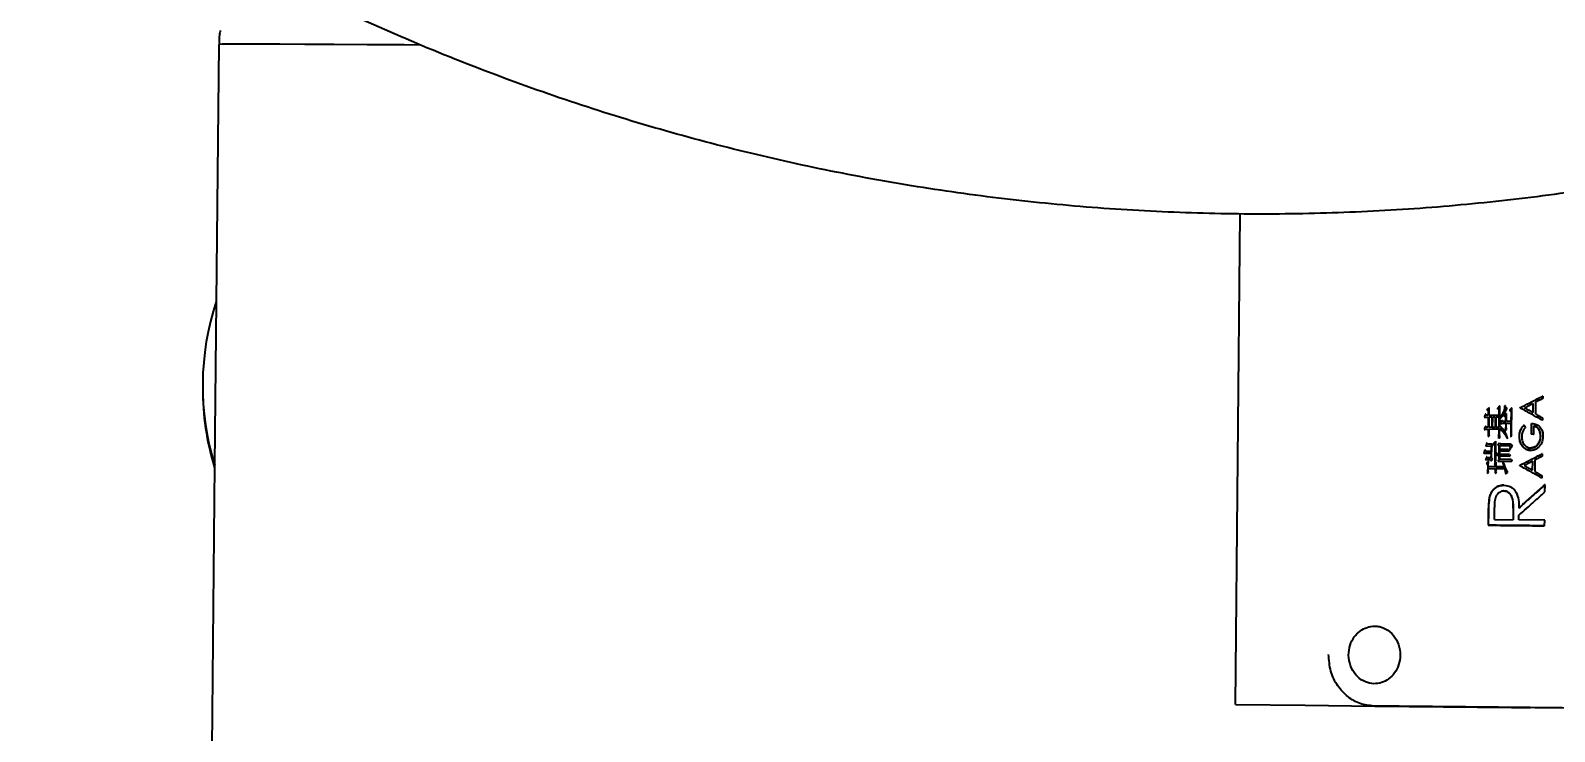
# Model space of a CAD drawing. Header units: millimetres. Extents: x 2448 to 4397, y 790 to 2168.
# Drawn here: x 3069.7 to 3177, y 980.9 to 1030.3 of the extents above; entities that cross this region are included whole.
import ezdxf

# ---------------------------------------------------------------- set-up
doc = ezdxf.new("R2010")
doc.units = ezdxf.units.MM
doc.layers.add('标注', color=3, linetype='Continuous', lineweight=13)
doc.styles.add('SLDTEXTSTYLE1', font='txt.shx', dxfattribs={"width": 0.7, "bigfont": 'gbcbig.shx'})
doc.dimstyles.new('SLDDIMSTYLE12$0', dxfattribs={"dimtxt": 12, "dimasz": 10, "dimexe": 0, "dimexo": 0.0625, "dimgap": 0.875, "dimtad": 1, "dimdec": 1, "dimlfac": 1.8, "dimrnd": 1e-09, "dimzin": 12, "dimdsep": 46, "dimtxsty": 'SLDTEXTSTYLE1', "dimcen": 0.09, "dimdle": 8.16, "dimclrd": 3, "dimclre": 3, "dimadec": 0, "dimazin": 3, "dimtfac": 1, "dimtdec": 1, "dimtofl": 0, "dimtmove": 0, "dimatfit": 3, "dimfxl": 0, "dimfrac": 2, "dimtolj": 1, "dimlwd": 5, "dimlwe": 5, "dimarcsym": 0})

# ---------------------------------------------------------------- blocks, each defined once
blk = doc.blocks.new('*D48')
at = {"layer": 'Defpoints', "color": 0, "transparency": 16777216}
for p in [(3156.38, 1170.64), (2951.69, 931.13), (3154.4, 931.13)]:
    blk.add_point(p, dxfattribs=at)
at = {"layer": '标注', "color": 3, "lineweight": 5, "transparency": 16777216}
blk.add_line((3156.31, 1170.64), (2951.69, 1170.64), dxfattribs=at)
at = {"layer": '标注', "color": 3, "linetype": 'Continuous', "lineweight": 5, "transparency": 16777216}
for p, q in [((2951.69, 1160.64), (2951.69, 941.13)), ((3154.34, 931.13), (2951.69, 931.13))]:
    blk.add_line(p, q, dxfattribs=at)
at = {"layer": '标注', "color": 3, "transparency": 16777216}
for points in [[(2950.03, 1160.64), (2953.36, 1160.64), (2951.69, 1170.64)], [(2950.03, 941.13), (2953.36, 941.13), (2951.69, 931.13)]]:
    blk.add_solid(points, dxfattribs=at)
at = {"layer": '标注', "color": 0, "transparency": 16777216, "insert": (2937.1, 1023.23), "char_height": 12, "attachment_point": 5, "rotation": 90, "style": 'SLDTEXTSTYLE1'}
blk.add_mtext('\\A1;{\\fSimSun|b0|i0|c134|p2;\\H2.28571x;245}', dxfattribs=at)

msp = doc.modelspace()

# ---------------------------------------------------------------- linework, layer by layer
at = {"color": 7, "linetype": 'Continuous', "lineweight": 25}
for p, q in [((3082.972, 1029.288), (3082.792, 1011.202)), ((3154.512, 982.829), (3154.856, 1017.372)), ((3154.512, 982.829), (3154.856, 1017.372)), ((3082.792, 1011.202), (3082.677, 999.677)), ((3081.834, 1005.309), (3081.833, 1005.119)), ((3175.467, 1003.38), (3175.473, 1004.023)), ((3175.635, 1004.106), (3175.627, 1003.29)), ((3176.144, 1004.543), (3176.142, 1004.367)), ((3172.028, 1003.048), (3172.044, 1003.049)), ((3172.329, 1003.192), (3172.191, 1003.193)), ((3172.197, 1003.592), (3172.213, 1003.592)), ((3172.332, 1003.464), (3172.316, 1003.464)), ((3172.321, 1002.345), (3172.328, 1003.055)), ((3172.329, 1003.192), (3172.332, 1003.464)), ((3172.364, 1002.344), (3172.371, 1003.055)), ((3172.577, 1003.053), (3172.371, 1003.055)), ((3172.372, 1003.191), (3172.378, 1003.746)), ((3173.077, 1003.184), (3172.372, 1003.191)), ((3172.561, 1003.053), (3172.577, 1003.053)), ((3172.57, 1002.342), (3172.577, 1003.053)), ((3172.613, 1002.342), (3172.62, 1003.052)), ((3172.826, 1003.05), (3172.62, 1003.052)), ((3172.81, 1003.05), (3172.826, 1003.05)), ((3172.819, 1002.34), (3172.826, 1003.05)), ((3172.862, 1002.339), (3172.869, 1003.05)), ((3173.076, 1003.048), (3172.869, 1003.05)), ((3172.945, 1003.682), (3172.962, 1003.682)), ((3173.059, 1003.048), (3173.076, 1003.048)), ((3173.069, 1002.337), (3173.076, 1003.048)), ((3173.077, 1003.184), (3173.081, 1003.564)), ((3173.113, 1002.444), (3173.118, 1002.969)), ((3173.118, 1003.028), (3173.126, 1003.845)), ((3173.245, 1002.841), (3173.157, 1002.618)), ((3173.313, 1002.753), (3173.245, 1002.841)), ((3173.584, 1003.305), (3173.429, 1003.151)), ((3173.429, 1003.151), (3173.539, 1003.033)), ((3173.461, 1003.852), (3173.478, 1003.852)), ((3173.513, 1003.851), (3173.478, 1003.852)), ((3173.539, 1003.033), (3173.521, 1003.033)), ((3173.536, 1002.751), (3173.539, 1003.033)), ((3173.579, 1002.75), (3173.584, 1003.305)), ((3173.957, 1003.71), (3173.792, 1003.546)), ((3173.792, 1003.546), (3173.911, 1003.428)), ((3173.911, 1003.428), (3173.904, 1002.747)), ((3173.94, 1001.977), (3173.957, 1003.71)), ((3174.541, 1003.728), (3174.56, 1003.728)), ((3174.56, 1003.705), (3174.541, 1003.705)), ((3174.56, 1003.705), (3174.56, 1003.728)), ((3176.128, 1003.011), (3176.127, 1002.835)), ((3172.321, 1002.345), (3172.2, 1002.346)), ((3172.314, 1001.692), (3172.319, 1002.208)), ((3172.36, 1001.965), (3172.362, 1002.208)), ((3173.067, 1002.201), (3172.362, 1002.208)), ((3172.57, 1002.342), (3172.364, 1002.344)), ((3172.819, 1002.34), (3172.613, 1002.342)), ((3173.069, 1002.337), (3172.862, 1002.339)), ((3173.05, 1002.201), (3173.067, 1002.201)), ((3173.061, 1001.558), (3173.067, 1002.201)), ((3173.106, 1001.83), (3173.111, 1002.268)), ((3173.536, 1002.751), (3173.313, 1002.753)), ((3173.512, 1002.108), (3173.53, 1002.108)), ((3173.535, 1002.624), (3173.53, 1002.108)), ((3173.53, 1002.108), (3173.599, 1002.185)), ((3173.575, 1002.38), (3173.578, 1002.624)), ((3173.578, 1002.624), (3173.903, 1002.62)), ((3173.904, 1002.747), (3173.579, 1002.75)), ((3173.885, 1002.62), (3173.903, 1002.62)), ((3173.903, 1002.62), (3173.894, 1001.705)), ((3173.894, 1001.705), (3173.963, 1001.782)), ((3174.798, 1002.502), (3174.818, 1002.502)), ((3174.931, 1002.363), (3174.818, 1002.502)), ((3175.351, 1001.851), (3175.33, 1001.851)), ((3175.358, 1002.612), (3175.338, 1002.612)), ((3175.351, 1001.851), (3175.358, 1002.612)), ((3175.512, 1001.849), (3175.351, 1001.851)), ((3175.512, 1001.849), (3175.491, 1001.849)), ((3175.512, 1001.849), (3175.518, 1002.449)), ((3172.072, 1000.75), (3171.984, 1000.527)), ((3172.132, 1000.653), (3172.072, 1000.75)), ((3172.127, 1001.032), (3172.111, 1001.032)), ((3172.206, 1001.236), (3172.127, 1001.032)), ((3172.127, 1001.032), (3172.506, 1001.028)), ((3172.274, 1001.148), (3172.206, 1001.236)), ((3172.298, 1001.692), (3172.314, 1001.692)), ((3172.506, 1001.028), (3172.49, 1001.028)), ((3172.506, 1001.028), (3172.502, 1000.649)), ((3172.54, 1000.2), (3172.549, 1001.028)), ((3172.549, 1001.028), (3172.635, 1001.027)), ((3172.584, 1001.154), (3172.568, 1001.154)), ((3172.635, 1001.027), (3172.584, 1001.154)), ((3172.663, 1001.212), (3172.679, 1001.212)), ((3172.798, 1001.064), (3172.782, 1001.064)), ((3172.786, 999.877), (3172.798, 1001.064)), ((3172.837, 1000.597), (3172.844, 1001.375)), ((3172.98, 1001.121), (3172.996, 1001.121)), ((3173.044, 1001.558), (3173.061, 1001.558)), ((3173.075, 1000.409), (3173.081, 1001.022)), ((3173.122, 1000.788), (3173.125, 1001.051)), ((3173.739, 1000.782), (3173.122, 1000.788)), ((3173.802, 1001.044), (3173.125, 1001.051)), ((3173.829, 1001.161), (3173.151, 1001.168)), ((3173.816, 1000.781), (3173.798, 1000.781)), ((3173.816, 1000.781), (3173.851, 1000.781)), ((3173.833, 1000.781), (3173.851, 1000.781)), ((3173.876, 1001.705), (3173.894, 1001.705)), ((3174.499, 1001.697), (3174.48, 1001.697)), ((3175.314, 1000.882), (3175.293, 1000.882)), ((3175.319, 1000.72), (3175.298, 1000.72)), ((3175.995, 1001.728), (3175.973, 1001.728)), ((3082.677, 999.677), (3082.48, 979.791)), ((3171.984, 1000.527), (3171.969, 1000.527)), ((3172.109, 1000.069), (3172.093, 1000.069)), ((3172.197, 1000.272), (3172.109, 1000.069)), ((3172.502, 1000.649), (3172.132, 1000.653)), ((3172.314, 999.969), (3172.175, 999.815)), ((3172.175, 999.815), (3172.269, 999.707)), ((3172.231, 1000.194), (3172.197, 1000.272)), ((3172.497, 1000.191), (3172.231, 1000.194)), ((3172.269, 999.707), (3172.263, 999.084)), ((3172.311, 999.58), (3172.314, 999.969)), ((3172.454, 1000.075), (3172.47, 1000.075)), ((3172.47, 1000.075), (3172.504, 999.987)), ((3172.501, 1000.532), (3172.485, 1000.532)), ((3172.501, 1000.532), (3172.497, 1000.191)), ((3172.504, 999.987), (3172.617, 1000.112)), ((3172.617, 1000.112), (3172.54, 1000.2)), ((3172.864, 999.886), (3172.742, 999.751)), ((3172.742, 999.751), (3172.819, 999.662)), ((3172.77, 999.877), (3172.786, 999.877)), ((3172.819, 999.662), (3172.818, 999.574)), ((3172.831, 1000.042), (3172.835, 1000.421)), ((3172.847, 999.886), (3172.864, 999.886)), ((3172.861, 999.574), (3172.864, 999.886)), ((3172.977, 999.972), (3172.994, 999.972)), ((3173.056, 1000.127), (3173.072, 1000.127)), ((3173.072, 1000.127), (3173.075, 1000.36)), ((3173.115, 1000.097), (3173.117, 1000.321)), ((3173.921, 1000.089), (3173.115, 1000.097)), ((3173.846, 1000.314), (3173.117, 1000.321)), ((3173.118, 1000.438), (3173.121, 1000.672)), ((3173.796, 1000.431), (3173.118, 1000.438)), ((3173.119, 999.972), (3173.812, 999.965)), ((3173.781, 1000.665), (3173.121, 1000.672)), ((3173.354, 999.929), (3173.319, 999.92)), ((3173.319, 999.92), (3173.419, 999.568)), ((3173.336, 999.929), (3173.354, 999.929)), ((3173.763, 1000.665), (3173.781, 1000.665)), ((3173.828, 1000.314), (3173.846, 1000.314)), ((3173.953, 999.962), (3173.971, 999.962)), ((3174.52, 999.644), (3174.5, 999.644)), ((3174.501, 999.667), (3174.52, 999.667)), ((3174.52, 999.644), (3174.52, 999.667)), ((3175.426, 999.318), (3175.433, 999.961)), ((3175.595, 1000.045), (3175.587, 999.229)), ((3176.103, 1000.481), (3176.102, 1000.306)), ((3172.247, 999.084), (3172.263, 999.084)), ((3172.263, 999.084), (3172.332, 999.161)), ((3172.307, 999.249), (3172.309, 999.453)), ((3172.309, 999.453), (3172.817, 999.448)), ((3172.818, 999.574), (3172.311, 999.58)), ((3172.797, 999.127), (3172.813, 999.127)), ((3172.817, 999.448), (3172.8, 999.448)), ((3172.813, 999.127), (3172.817, 999.448)), ((3172.813, 999.127), (3172.883, 999.204)), ((3172.858, 999.292), (3172.86, 999.447)), ((3172.86, 999.447), (3173.452, 999.441)), ((3173.419, 999.568), (3172.861, 999.574)), ((3173.434, 999.441), (3173.452, 999.441)), ((3173.542, 999.061), (3173.689, 999.166)), ((3176.088, 998.95), (3176.086, 998.774)), ((3173.412, 998.27), (3173.394, 998.27)), ((3176.297, 997.799), (3176.302, 998.298)), ((3172.395, 997.374), (3172.379, 997.374)), ((3172.734, 995.854), (3172.742, 996.698)), ((3174.069, 996.664), (3174.05, 996.664)), ((3174.069, 996.664), (3174.055, 995.84)), ((3172.315, 996.355), (3172.306, 995.454)), ((3172.331, 996.355), (3172.315, 996.355)), ((3172.322, 995.455), (3172.331, 996.355)), ((3172.734, 995.854), (3174.055, 995.84)), ((3174.461, 995.836), (3174.464, 996.164)), ((3176.277, 995.817), (3174.461, 995.836)), ((3176.273, 995.414), (3176.251, 995.414)), ((3176.273, 995.414), (3176.277, 995.817))]:
    msp.add_line(p, q, dxfattribs=at)
at = {"color": 7, "linetype": 'Continuous', "lineweight": 25, "flags": 128}
for points in [[(3097.149, 1029.239), (3096.02, 1029.247), (3093.416, 1029.265), (3091.082, 1029.279), (3089.027, 1029.29), (3087.261, 1029.298), (3085.791, 1029.303), (3084.623, 1029.305), (3083.763, 1029.303), (3083.215, 1029.299), (3082.981, 1029.291), (3082.972, 1029.288)], [(3176.144, 1004.543), (3176.131, 1004.543), (3176.122, 1004.543)], [(3172.132, 1003.272), (3172.123, 1003.272), (3172.116, 1003.271)], [(3172.362, 1003.746), (3172.37, 1003.746), (3172.378, 1003.746)], [(3173.064, 1003.564), (3173.073, 1003.564), (3173.081, 1003.564)], [(3173.109, 1003.845), (3173.119, 1003.845), (3173.126, 1003.845)], [(3173.245, 1002.841), (3173.235, 1002.841), (3173.228, 1002.841)], [(3173.411, 1003.151), (3173.421, 1003.151), (3173.429, 1003.151)], [(3173.567, 1003.305), (3173.576, 1003.305), (3173.584, 1003.305)], [(3173.774, 1003.546), (3173.784, 1003.546), (3173.792, 1003.546)], [(3173.893, 1003.428), (3173.903, 1003.428), (3173.911, 1003.428)], [(3173.939, 1003.71), (3173.949, 1003.71), (3173.957, 1003.71)], [(3176.127, 1002.835), (3176.114, 1002.835), (3176.105, 1002.835)], [(3172.028, 1002.201), (3172.037, 1002.201), (3172.044, 1002.201)], [(3172.117, 1002.434), (3172.125, 1002.434), (3172.132, 1002.434)], [(3173.14, 1002.618), (3173.149, 1002.618), (3173.157, 1002.618)], [(3173.517, 1002.624), (3173.527, 1002.624), (3173.535, 1002.624)], [(3172.072, 1000.75), (3172.063, 1000.75), (3172.057, 1000.75)], [(3172.206, 1001.236), (3172.197, 1001.236), (3172.191, 1001.236)], [(3172.635, 1001.027), (3172.625, 1001.027), (3172.618, 1001.027)], [(3172.828, 1001.375), (3172.837, 1001.375), (3172.844, 1001.375)], [(3173.064, 1001.022), (3173.074, 1001.022), (3173.081, 1001.022)], [(3173.092, 1001.246), (3173.102, 1001.246), (3173.109, 1001.246)], [(3173.626, 1001.562), (3173.633, 1001.562), (3173.638, 1001.562), (3173.644, 1001.562)], [(3173.644, 1001.562), (3173.657, 1001.571), (3173.67, 1001.581)], [(3173.739, 1000.782), (3173.754, 1000.74), (3173.768, 1000.702), (3173.781, 1000.665)], [(3173.784, 1001.044), (3173.793, 1001.044), (3173.802, 1001.044)], [(3172.16, 999.815), (3172.168, 999.815), (3172.175, 999.815)], [(3172.197, 1000.272), (3172.188, 1000.272), (3172.181, 1000.272)], [(3172.253, 999.707), (3172.262, 999.707), (3172.269, 999.707)], [(3172.299, 999.969), (3172.307, 999.969), (3172.314, 999.969)], [(3172.504, 999.987), (3172.494, 999.987), (3172.488, 999.987)], [(3172.726, 999.75), (3172.735, 999.751), (3172.742, 999.751)], [(3172.802, 999.662), (3172.811, 999.662), (3172.819, 999.662)], [(3172.856, 999.954), (3172.844, 999.998), (3172.831, 1000.042)], [(3173.058, 1000.36), (3173.067, 1000.36), (3173.075, 1000.36)], [(3173.302, 999.92), (3173.311, 999.92), (3173.319, 999.92)], [(3173.796, 1000.431), (3173.814, 1000.39), (3173.83, 1000.352), (3173.846, 1000.314)], [(3173.921, 1000.089), (3173.937, 1000.047), (3173.954, 1000.004), (3173.971, 999.962)], [(3176.103, 1000.481), (3176.091, 1000.481), (3176.082, 1000.481)], [(3172.332, 999.161), (3172.32, 999.205), (3172.307, 999.249)], [(3172.883, 999.204), (3172.87, 999.248), (3172.858, 999.292)], [(3173.542, 999.061), (3173.532, 999.061), (3173.525, 999.061)], [(3176.086, 998.774), (3176.074, 998.774), (3176.065, 998.774)], [(3176.302, 998.298), (3176.29, 998.298), (3176.28, 998.298)], [(3172.306, 995.454), (3172.315, 995.454), (3172.322, 995.455)], [(3154.512, 982.829), (3159.426, 982.78), (3164.316, 982.731), (3169.161, 982.681), (3173.937, 982.631), (3175.285, 982.616)]]:
    msp.add_lwpolyline(points, dxfattribs=at)
at = {"color": 7, "linetype": 'Continuous', "lineweight": 25}
for centre, start, end in [((3100.734, 1005.261), 161.67787, 197.18353), ((3100.733, 1005.071), 179.85415, 197.16958)]:
    msp.add_arc(centre, 18.9, start, end, dxfattribs=at)
for points, knots in [([(3004.749, 1193.304), (3004.581, 1192.123), (3004.103, 1188.762), (3003.535, 1183.195), (3003.134, 1176.603), (3003.021, 1170), (3003.191, 1163.399), (3003.646, 1156.81), (3004.383, 1150.248), (3005.403, 1143.723), (3006.702, 1137.248), (3008.28, 1130.836), (3010.131, 1124.497), (3012.254, 1118.243), (3014.644, 1112.087), (3017.297, 1106.04), (3020.208, 1100.112), (3023.371, 1094.315), (3026.781, 1088.66), (3030.432, 1083.156), (3034.316, 1077.815), (3038.426, 1072.646), (3042.755, 1067.659), (3047.294, 1062.863), (3052.036, 1058.267), (3056.972, 1053.879), (3062.091, 1049.708), (3067.386, 1045.761), (3072.845, 1042.045), (3078.46, 1038.568), (3084.219, 1035.336), (3090.112, 1032.355), (3096.127, 1029.63), (3102.254, 1027.167), (3108.482, 1024.97), (3114.799, 1023.043), (3121.192, 1021.39), (3127.651, 1020.014), (3134.163, 1018.917), (3140.717, 1018.101), (3147.299, 1017.568), (3153.898, 1017.319), (3160.502, 1017.355), (3167.098, 1017.674), (3173.674, 1018.278), (3180.219, 1019.164), (3186.719, 1020.331), (3193.162, 1021.776), (3199.538, 1023.498), (3205.833, 1025.492), (3212.037, 1027.756), (3218.138, 1030.285), (3224.124, 1033.074), (3229.984, 1036.118), (3235.708, 1039.412), (3241.285, 1042.949), (3246.704, 1046.723), (3251.956, 1050.726), (3257.031, 1054.952), (3261.919, 1059.393), (3266.611, 1064.04), (3271.099, 1068.884), (3275.374, 1073.918), (3279.428, 1079.13), (3283.255, 1084.513), (3286.846, 1090.055), (3290.195, 1095.747), (3293.296, 1101.577), (3296.143, 1107.536), (3298.731, 1113.611), (3301.055, 1119.793), (3303.111, 1126.069), (3304.894, 1132.427), (3306.402, 1138.856), (3307.632, 1145.345), (3308.582, 1151.88), (3309.249, 1158.45), (3309.633, 1165.043), (3309.733, 1171.646), (3309.548, 1178.247), (3309.079, 1184.834), (3308.327, 1191.395), (3307.293, 1197.918), (3305.98, 1204.39), (3304.389, 1210.799), (3302.523, 1217.134), (3300.387, 1223.383), (3297.984, 1229.534), (3295.318, 1235.576), (3292.394, 1241.497), (3289.218, 1247.287), (3285.796, 1252.935), (3282.133, 1258.43), (3278.238, 1263.763), (3274.117, 1268.923), (3269.777, 1273.901), (3265.227, 1278.687), (3260.475, 1283.273), (3255.53, 1287.65), (3250.402, 1291.811), (3245.099, 1295.746), (3239.631, 1299.45), (3234.009, 1302.915), (3228.243, 1306.134), (3222.344, 1309.102), (3216.322, 1311.814), (3210.19, 1314.264), (3203.957, 1316.447), (3197.637, 1318.361), (3191.24, 1320), (3184.778, 1321.362), (3178.263, 1322.445), (3171.708, 1323.247), (3165.125, 1323.765), (3158.525, 1324), (3151.921, 1323.95), (3145.326, 1323.616), (3138.751, 1322.999), (3132.209, 1322.099), (3125.711, 1320.918), (3119.271, 1319.458), (3112.899, 1317.723), (3106.608, 1315.715), (3100.409, 1313.437), (3094.314, 1310.895), (3088.334, 1308.093), (3082.48, 1305.037), (3076.763, 1301.731), (3071.194, 1298.182), (3065.783, 1294.396), (3060.54, 1290.381), (3055.474, 1286.144), (3050.596, 1281.693), (3045.914, 1277.036), (3041.436, 1272.182), (3037.172, 1267.139), (3033.129, 1261.918), (3029.314, 1256.527), (3025.735, 1250.977), (3022.398, 1245.278), (3019.31, 1239.441), (3016.476, 1233.476), (3013.901, 1227.395), (3011.59, 1221.208), (3009.548, 1214.928), (3007.778, 1208.566), (3006.286, 1202.133), (3005.324, 1197.034), (3004.868, 1194.081), (3004.749, 1193.304)], [0, 0, 0, 0, 0.00371707, 0.01057073, 0.01742476, 0.02427878, 0.03113281, 0.03798684, 0.04484087, 0.0516949, 0.05854893, 0.06540296, 0.07225699, 0.07911102, 0.08596505, 0.09281907, 0.0996731, 0.10652713, 0.11338116, 0.12023519, 0.12708922, 0.13394325, 0.14079728, 0.14765131, 0.15450534, 0.16135937, 0.1682134, 0.17506743, 0.18192146, 0.18877549, 0.19562952, 0.20248355, 0.20933758, 0.21619161, 0.22304564, 0.22989967, 0.2367537, 0.24360773, 0.25046176, 0.25731579, 0.26416982, 0.27102385, 0.27787788, 0.28473191, 0.29158594, 0.29843997, 0.305294, 0.31214803, 0.31900206, 0.32585609, 0.33271012, 0.33956415, 0.34641818, 0.35327221, 0.36012624, 0.36698027, 0.3738343, 0.38068833, 0.38754236, 0.39439639, 0.40125042, 0.40810445, 0.41495848, 0.42181251, 0.42866653, 0.43552056, 0.44237459, 0.44922862, 0.45608265, 0.46293668, 0.46979071, 0.47664474, 0.48349877, 0.4903528, 0.49720683, 0.50406086, 0.51091488, 0.51776891, 0.52462294, 0.53147697, 0.538331, 0.54518503, 0.55203906, 0.55889309, 0.56574712, 0.57260114, 0.57945517, 0.5863092, 0.59316323, 0.60001726, 0.60687129, 0.61372532, 0.62057935, 0.62743338, 0.63428741, 0.64114144, 0.64799547, 0.6548495, 0.66170352, 0.66855755, 0.67541158, 0.68226561, 0.68911964, 0.69597367, 0.7028277, 0.70968173, 0.71653576, 0.72338979, 0.73024382, 0.73709785, 0.74395188, 0.75080591, 0.75765994, 0.76451397, 0.771368, 0.77822203, 0.78507606, 0.79193009, 0.79878412, 0.80563816, 0.81249219, 0.81934622, 0.82620025, 0.83305428, 0.83990831, 0.84676234, 0.85361637, 0.8604704, 0.86732443, 0.87417846, 0.88103249, 0.88788652, 0.89474054, 0.90159457, 0.9084486, 0.91530263, 0.92215666, 0.92901069, 0.93586472, 0.94271875, 0.94957278, 0.95642681, 0.96328084, 0.97013487, 0.9769889, 0.98384293, 0.99069696, 0.99755098, 1, 1, 1, 1]), ([(3083.071, 1030.266), (3083.047, 1030.162), (3082.973, 1029.841), (3082.995, 1029.51), (3083.009, 1029.287)], [0, 0, 0, 0, 0.325192, 1, 1, 1, 1]), ([(3174.56, 1003.728), (3174.612, 1003.755), (3174.874, 1003.889), (3175.269, 1004.092), (3175.745, 1004.337), (3176.011, 1004.474), (3176.144, 1004.543)], [0, 0, 0, 0, 0.0989375, 0.4946909, 0.7473415, 1, 1, 1, 1]), ([(3175.473, 1004.023), (3175.421, 1003.996), (3175.316, 1003.942), (3175.115, 1003.839), (3174.965, 1003.762), (3174.868, 1003.712)], [0, 0, 0, 0, 0.2590001, 0.5180001, 1, 1, 1, 1]), ([(3176.142, 1004.367), (3176.09, 1004.34), (3175.986, 1004.286), (3175.817, 1004.2), (3175.7, 1004.139), (3175.635, 1004.106)], [0, 0, 0, 0, 0.3087246, 0.6174491, 1, 1, 1, 1]), ([(3172.044, 1003.049), (3172.055, 1003.076), (3172.075, 1003.127), (3172.104, 1003.202), (3172.123, 1003.248), (3172.132, 1003.272)], [0, 0, 0, 0, 0.3743389, 0.6871694, 1, 1, 1, 1]), ([(3172.044, 1003.049), (3172.073, 1003.05), (3172.136, 1003.054), (3172.231, 1003.055), (3172.295, 1003.055), (3172.328, 1003.055)], [0, 0, 0, 0, 0.3165531, 0.6581884, 1, 1, 1, 1]), ([(3172.132, 1003.272), (3172.137, 1003.265), (3172.147, 1003.252), (3172.162, 1003.232), (3172.176, 1003.213), (3172.186, 1003.2), (3172.191, 1003.193)], [0, 0, 0, 0, 0.2500001, 0.5000001, 0.7500002, 1, 1, 1, 1]), ([(3172.213, 1003.592), (3172.234, 1003.612), (3172.273, 1003.648), (3172.328, 1003.699), (3172.361, 1003.731), (3172.378, 1003.746)], [0, 0, 0, 0, 0.3949389, 0.6974693, 1, 1, 1, 1]), ([(3172.332, 1003.464), (3172.322, 1003.475), (3172.301, 1003.497), (3172.262, 1003.539), (3172.232, 1003.571), (3172.213, 1003.592)], [0, 0, 0, 0, 0.2554236, 0.5108472, 1, 1, 1, 1]), ([(3172.962, 1003.682), (3172.983, 1003.703), (3173.021, 1003.74), (3173.076, 1003.795), (3173.109, 1003.829), (3173.126, 1003.845)], [0, 0, 0, 0, 0.3835568, 0.6917783, 1, 1, 1, 1]), ([(3173.081, 1003.564), (3173.07, 1003.574), (3173.049, 1003.595), (3173.009, 1003.634), (3172.98, 1003.663), (3172.962, 1003.682)], [0, 0, 0, 0, 0.2657695, 0.5315389, 1, 1, 1, 1]), ([(3173.46, 1003.852), (3173.441, 1003.671), (3173.406, 1003.354), (3173.192, 1003.126), (3173.101, 1003.028)], [0, 0, 0, 0, 0.570912, 1, 1, 1, 1]), ([(3173.478, 1003.852), (3173.459, 1003.671), (3173.424, 1003.354), (3173.21, 1003.126), (3173.118, 1003.028)], [0, 0, 0, 0, 0.5707993, 1, 1, 1, 1]), ([(3173.118, 1002.969), (3173.185, 1003.015), (3173.321, 1003.108), (3173.492, 1003.36), (3173.578, 1003.561), (3173.631, 1003.684)], [0, 0, 0, 0, 0.2712295, 0.5514699, 1, 1, 1, 1]), ([(3173.631, 1003.684), (3173.613, 1003.692), (3173.576, 1003.707), (3173.528, 1003.765), (3173.519, 1003.818), (3173.513, 1003.851)], [0, 0, 0, 0, 0.2679556, 0.5459546, 1, 1, 1, 1]), ([(3176.127, 1002.835), (3176.075, 1002.864), (3175.819, 1003.006), (3175.43, 1003.223), (3174.959, 1003.484), (3174.693, 1003.631), (3174.56, 1003.705)], [0, 0, 0, 0, 0.0983625, 0.4918159, 0.7459039, 1, 1, 1, 1]), ([(3174.868, 1003.712), (3174.919, 1003.683), (3175.022, 1003.626), (3175.222, 1003.515), (3175.37, 1003.433), (3175.467, 1003.38)], [0, 0, 0, 0, 0.2575228, 0.5150456, 1, 1, 1, 1]), ([(3175.627, 1003.29), (3175.679, 1003.262), (3175.781, 1003.205), (3175.948, 1003.112), (3176.064, 1003.047), (3176.128, 1003.011)], [0, 0, 0, 0, 0.3068882, 0.6137762, 1, 1, 1, 1]), ([(3172.044, 1002.201), (3172.054, 1002.229), (3172.074, 1002.282), (3172.104, 1002.36), (3172.123, 1002.409), (3172.132, 1002.434)], [0, 0, 0, 0, 0.3606979, 0.6803489, 1, 1, 1, 1]), ([(3172.044, 1002.201), (3172.073, 1002.203), (3172.134, 1002.206), (3172.226, 1002.208), (3172.288, 1002.208), (3172.319, 1002.208)], [0, 0, 0, 0, 0.3216745, 0.6607658, 1, 1, 1, 1]), ([(3172.132, 1002.434), (3172.141, 1002.422), (3172.157, 1002.402), (3172.18, 1002.372), (3172.193, 1002.355), (3172.2, 1002.346)], [0, 0, 0, 0, 0.4011791, 0.7005897, 1, 1, 1, 1]), ([(3172.384, 1001.77), (3172.374, 1001.759), (3172.357, 1001.74), (3172.334, 1001.714), (3172.321, 1001.7), (3172.314, 1001.692)], [0, 0, 0, 0, 0.4296256, 0.7148128, 1, 1, 1, 1]), ([(3172.384, 1001.77), (3172.376, 1001.805), (3172.361, 1001.87), (3172.36, 1001.935), (3172.36, 1001.965)], [0, 0, 0, 0, 0.558776, 1, 1, 1, 1]), ([(3173.093, 1002.268), (3173.219, 1002.16), (3173.448, 1001.964), (3173.571, 1001.686), (3173.626, 1001.562)], [0, 0, 0, 0, 0.5504441, 1, 1, 1, 1]), ([(3173.13, 1001.635), (3173.122, 1001.671), (3173.107, 1001.735), (3173.107, 1001.801), (3173.106, 1001.83)], [0, 0, 0, 0, 0.558776, 1, 1, 1, 1]), ([(3173.111, 1002.268), (3173.237, 1002.16), (3173.466, 1001.964), (3173.589, 1001.687), (3173.644, 1001.562)], [0, 0, 0, 0, 0.5505426, 1, 1, 1, 1]), ([(3173.67, 1001.581), (3173.601, 1001.77), (3173.479, 1002.102), (3173.223, 1002.341), (3173.113, 1002.444)], [0, 0, 0, 0, 0.5678646, 1, 1, 1, 1]), ([(3173.157, 1002.618), (3173.22, 1002.621), (3173.314, 1002.624), (3173.44, 1002.625), (3173.503, 1002.624), (3173.535, 1002.624)], [0, 0, 0, 0, 0.4979098, 0.748942, 1, 1, 1, 1]), ([(3173.599, 1002.185), (3173.591, 1002.221), (3173.576, 1002.285), (3173.576, 1002.351), (3173.575, 1002.38)], [0, 0, 0, 0, 0.55877603, 1, 1, 1, 1]), ([(3173.963, 1001.782), (3173.955, 1001.818), (3173.941, 1001.883), (3173.94, 1001.948), (3173.94, 1001.977)], [0, 0, 0, 0, 0.558776, 1, 1, 1, 1]), ([(3174.606, 1002.186), (3174.585, 1002.154), (3174.49, 1002.011), (3174.484, 1001.834), (3174.48, 1001.697)], [0, 0, 0, 0, 0.2281909, 1, 1, 1, 1]), ([(3174.499, 1001.697), (3174.519, 1001.867), (3174.553, 1002.167), (3174.738, 1002.401), (3174.818, 1002.502)], [0, 0, 0, 0, 0.5660392, 1, 1, 1, 1]), ([(3174.931, 1002.363), (3174.881, 1002.298), (3174.796, 1002.191), (3174.72, 1002.014), (3174.672, 1001.856), (3174.665, 1001.745), (3174.661, 1001.69)], [0, 0, 0, 0, 0.3334509, 0.5535292, 0.7760153, 1, 1, 1, 1]), ([(3175.358, 1002.612), (3175.478, 1002.599), (3175.72, 1002.574), (3175.997, 1002.337), (3176.14, 1002.029), (3176.151, 1001.819), (3176.156, 1001.712)], [0, 0, 0, 0, 0.2666089, 0.5412535, 0.7679031, 1, 1, 1, 1]), ([(3175.497, 1002.449), (3175.576, 1002.423), (3175.737, 1002.369), (3175.935, 1002.105), (3175.959, 1001.872), (3175.973, 1001.728)], [0, 0, 0, 0, 0.2663953, 0.5454954, 1, 1, 1, 1]), ([(3175.995, 1001.728), (3175.99, 1001.821), (3175.979, 1002.004), (3175.867, 1002.232), (3175.707, 1002.394), (3175.58, 1002.431), (3175.518, 1002.449)], [0, 0, 0, 0, 0.291409, 0.5758768, 0.791468, 1, 1, 1, 1]), ([(3172.584, 1001.154), (3172.546, 1001.152), (3172.475, 1001.147), (3172.372, 1001.147), (3172.307, 1001.147), (3172.274, 1001.148)], [0, 0, 0, 0, 0.3726554, 0.6862937, 1, 1, 1, 1]), ([(3172.531, 1001.152), (3172.524, 1001.151), (3172.515, 1001.151), (3172.48, 1001.15), (3172.428, 1001.148), (3172.356, 1001.147), (3172.327, 1001.147), (3172.31, 1001.147)], [0, 0, 0, 0, 0.1377243, 0.1997618, 0.4877098, 0.6945881, 1, 1, 1, 1]), ([(3172.679, 1001.212), (3172.7, 1001.233), (3172.738, 1001.27), (3172.793, 1001.325), (3172.827, 1001.359), (3172.844, 1001.375)], [0, 0, 0, 0, 0.3835567, 0.6917782, 1, 1, 1, 1]), ([(3172.798, 1001.064), (3172.778, 1001.089), (3172.749, 1001.126), (3172.709, 1001.175), (3172.689, 1001.199), (3172.679, 1001.212)], [0, 0, 0, 0, 0.4999999, 0.74999994, 1, 1, 1, 1]), ([(3172.996, 1001.121), (3173.006, 1001.132), (3173.026, 1001.154), (3173.064, 1001.196), (3173.092, 1001.226), (3173.109, 1001.246)], [0, 0, 0, 0, 0.2643851, 0.5287701, 1, 1, 1, 1]), ([(3173.081, 1001.022), (3173.072, 1001.034), (3173.053, 1001.056), (3173.024, 1001.088), (3173.006, 1001.11), (3172.996, 1001.121)], [0, 0, 0, 0, 0.34370472, 0.67185235, 1, 1, 1, 1]), ([(3173.13, 1001.635), (3173.12, 1001.624), (3173.104, 1001.606), (3173.081, 1001.58), (3173.067, 1001.565), (3173.061, 1001.558)], [0, 0, 0, 0, 0.4296256, 0.7148128, 1, 1, 1, 1]), ([(3173.109, 1001.246), (3173.113, 1001.24), (3173.12, 1001.226), (3173.13, 1001.207), (3173.141, 1001.187), (3173.148, 1001.174), (3173.151, 1001.168)], [0, 0, 0, 0, 0.2500001, 0.5000001, 0.7500002, 1, 1, 1, 1]), ([(3173.802, 1001.044), (3173.806, 1001.043), (3173.816, 1001.041), (3173.829, 1001.032), (3173.839, 1001.018), (3173.85, 1000.982), (3173.834, 1000.901), (3173.823, 1000.829), (3173.816, 1000.781)], [0, 0, 0, 0, 0.0494732, 0.100249, 0.1631607, 0.2286431, 0.4921574, 1, 1, 1, 1]), ([(3174.007, 1001.003), (3173.987, 1001.05), (3173.959, 1001.114), (3173.883, 1001.157), (3173.847, 1001.16), (3173.829, 1001.161)], [0, 0, 0, 0, 0.5737678, 0.7886517, 1, 1, 1, 1]), ([(3173.851, 1000.781), (3173.86, 1000.813), (3173.876, 1000.864), (3173.913, 1000.929), (3173.954, 1000.975), (3173.99, 1000.994), (3174.007, 1001.003)], [0, 0, 0, 0, 0.34924626, 0.57160033, 0.78881855, 1, 1, 1, 1]), ([(3174.48, 1001.697), (3174.491, 1001.556), (3174.513, 1001.279), (3174.725, 1000.953), (3175.004, 1000.757), (3175.201, 1000.732), (3175.298, 1000.72)], [0, 0, 0, 0, 0.2933182, 0.5768551, 0.7911391, 1, 1, 1, 1]), ([(3175.319, 1000.72), (3175.194, 1000.74), (3174.942, 1000.78), (3174.669, 1001.046), (3174.519, 1001.367), (3174.506, 1001.586), (3174.499, 1001.697)], [0, 0, 0, 0, 0.2658428, 0.5418139, 0.768515, 1, 1, 1, 1]), ([(3174.661, 1001.69), (3174.672, 1001.576), (3174.694, 1001.353), (3174.856, 1001.085), (3175.076, 1000.916), (3175.235, 1000.893), (3175.314, 1000.882)], [0, 0, 0, 0, 0.2925438, 0.5767136, 0.7913595, 1, 1, 1, 1]), ([(3175.973, 1001.728), (3175.962, 1001.609), (3175.939, 1001.375), (3175.771, 1001.094), (3175.543, 1000.915), (3175.376, 1000.893), (3175.293, 1000.882)], [0, 0, 0, 0, 0.292754, 0.57715034, 0.79187905, 1, 1, 1, 1]), ([(3175.314, 1000.882), (3175.384, 1000.889), (3175.525, 1000.904), (3175.712, 1001.025), (3175.866, 1001.207), (3175.973, 1001.449), (3175.988, 1001.635), (3175.995, 1001.728)], [0, 0, 0, 0, 0.1764104, 0.3570233, 0.5434572, 0.7697666, 1, 1, 1, 1]), ([(3175.851, 1000.935), (3175.798, 1000.891), (3175.712, 1000.819), (3175.571, 1000.757), (3175.446, 1000.724), (3175.361, 1000.722), (3175.319, 1000.72)], [0, 0, 0, 0, 0.3458969, 0.5658205, 0.7834681, 1, 1, 1, 1]), ([(3176.156, 1001.712), (3176.142, 1001.545), (3176.117, 1001.252), (3175.931, 1001.031), (3175.851, 1000.935)], [0, 0, 0, 0, 0.56796562, 1, 1, 1, 1]), ([(3171.984, 1000.527), (3172.081, 1000.53), (3172.216, 1000.534), (3172.388, 1000.533), (3172.463, 1000.532), (3172.501, 1000.532)], [0, 0, 0, 0, 0.5646192, 0.7823024, 1, 1, 1, 1]), ([(3172.109, 1000.069), (3172.143, 1000.07), (3172.212, 1000.073), (3172.333, 1000.076), (3172.419, 1000.075), (3172.47, 1000.075)], [0, 0, 0, 0, 0.2861489, 0.5723084, 1, 1, 1, 1]), ([(3172.228, 1000.532), (3172.231, 1000.532), (3172.276, 1000.533), (3172.339, 1000.533), (3172.409, 1000.532), (3172.438, 1000.532), (3172.451, 1000.532), (3172.46, 1000.532), (3172.462, 1000.532), (3172.464, 1000.532)], [0, 0, 0, 0, 0.0376292, 0.5204875, 0.7311183, 0.8559802, 0.881025, 0.9042159, 1, 1, 1, 1]), ([(3172.786, 999.877), (3172.798, 999.889), (3172.821, 999.915), (3172.844, 999.941), (3172.856, 999.954)], [0, 0, 0, 0, 0.5000001, 1, 1, 1, 1]), ([(3172.835, 1000.421), (3172.875, 1000.411), (3172.955, 1000.391), (3173.035, 1000.371), (3173.075, 1000.36)], [0, 0, 0, 0, 0.5, 1, 1, 1, 1]), ([(3173.075, 1000.409), (3173.026, 1000.438), (3172.939, 1000.49), (3172.868, 1000.564), (3172.837, 1000.597)], [0, 0, 0, 0, 0.5559766, 1, 1, 1, 1]), ([(3173.072, 1000.127), (3173.059, 1000.101), (3173.033, 1000.049), (3173.007, 999.998), (3172.994, 999.972)], [0, 0, 0, 0, 0.5, 1, 1, 1, 1]), ([(3172.994, 999.972), (3173.054, 999.972), (3173.247, 999.973), (3173.573, 999.972), (3173.839, 999.965), (3173.971, 999.962)], [0, 0, 0, 0, 0.1853246, 0.5925978, 1, 1, 1, 1]), ([(3173.689, 999.166), (3173.648, 999.239), (3173.566, 999.385), (3173.464, 999.644), (3173.394, 999.825), (3173.354, 999.929)], [0, 0, 0, 0, 0.3010425, 0.5996857, 1, 1, 1, 1]), ([(3174.52, 999.667), (3174.572, 999.694), (3174.834, 999.828), (3175.229, 1000.031), (3175.704, 1000.276), (3175.97, 1000.413), (3176.103, 1000.481)], [0, 0, 0, 0, 0.0989375, 0.4946907, 0.7473414, 1, 1, 1, 1]), ([(3176.086, 998.774), (3176.035, 998.802), (3175.779, 998.945), (3175.39, 999.161), (3174.919, 999.423), (3174.653, 999.57), (3174.52, 999.644)], [0, 0, 0, 0, 0.0983625, 0.4918157, 0.7459038, 1, 1, 1, 1]), ([(3175.433, 999.961), (3175.381, 999.935), (3175.276, 999.881), (3175.074, 999.777), (3174.925, 999.7), (3174.828, 999.65)], [0, 0, 0, 0, 0.259, 0.5179999, 1, 1, 1, 1]), ([(3174.828, 999.65), (3174.879, 999.622), (3174.982, 999.565), (3175.182, 999.454), (3175.33, 999.372), (3175.426, 999.318)], [0, 0, 0, 0, 0.2575227, 0.5150453, 1, 1, 1, 1]), ([(3176.102, 1000.306), (3176.05, 1000.279), (3175.945, 1000.225), (3175.777, 1000.138), (3175.66, 1000.078), (3175.595, 1000.045)], [0, 0, 0, 0, 0.3087244, 0.6174488, 1, 1, 1, 1]), ([(3173.452, 999.441), (3173.461, 999.407), (3173.48, 999.339), (3173.513, 999.213), (3173.531, 999.119), (3173.542, 999.061)], [0, 0, 0, 0, 0.2709795, 0.5419841, 1, 1, 1, 1]), ([(3175.587, 999.229), (3175.638, 999.2), (3175.741, 999.143), (3175.908, 999.05), (3176.024, 998.986), (3176.088, 998.95)], [0, 0, 0, 0, 0.306888, 0.613776, 1, 1, 1, 1]), ([(3173.394, 998.27), (3173.262, 998.259), (3172.996, 998.236), (3172.682, 998.001), (3172.471, 997.704), (3172.41, 997.485), (3172.379, 997.374)], [0, 0, 0, 0, 0.2678692, 0.5433405, 0.7686869, 1, 1, 1, 1]), ([(3172.395, 997.374), (3172.438, 997.514), (3172.52, 997.789), (3172.789, 998.086), (3173.101, 998.251), (3173.309, 998.264), (3173.412, 998.27)], [0, 0, 0, 0, 0.2926029, 0.5750037, 0.7892871, 1, 1, 1, 1]), ([(3173.407, 997.867), (3173.351, 997.863), (3173.239, 997.855), (3173.08, 997.77), (3172.941, 997.645), (3172.738, 997.305), (3172.74, 996.968), (3172.742, 996.698)], [0, 0, 0, 0, 0.1121935, 0.2263919, 0.3531077, 0.4837392, 1, 1, 1, 1]), ([(3173.389, 997.866), (3173.446, 997.861), (3173.561, 997.851), (3173.722, 997.766), (3173.862, 997.635), (3174.058, 997.282), (3174.053, 996.939), (3174.05, 996.664)], [0, 0, 0, 0, 0.1122005, 0.2261765, 0.3528867, 0.4835934, 1, 1, 1, 1]), ([(3174.069, 996.664), (3174.072, 996.939), (3174.077, 997.283), (3173.881, 997.635), (3173.741, 997.766), (3173.579, 997.851), (3173.464, 997.861), (3173.407, 997.867)], [0, 0, 0, 0, 0.5161917, 0.6468895, 0.7736407, 0.887696, 1, 1, 1, 1]), ([(3173.412, 998.27), (3173.575, 998.248), (3173.828, 998.214), (3174.106, 997.996), (3174.328, 997.696), (3174.458, 997.23), (3174.465, 996.854), (3174.469, 996.664)], [0, 0, 0, 0, 0.2253874, 0.3513889, 0.4812092, 0.7384328, 1, 1, 1, 1]), ([(3176.28, 998.298), (3176.232, 998.255), (3175.994, 998.042), (3175.57, 997.663), (3175.008, 997.161), (3174.635, 996.829), (3174.449, 996.664)], [0, 0, 0, 0, 0.0783163, 0.3915835, 0.6957854, 1, 1, 1, 1]), ([(3174.464, 996.164), (3174.508, 996.204), (3174.729, 996.4), (3175.146, 996.771), (3175.713, 997.276), (3176.102, 997.625), (3176.297, 997.799)], [0, 0, 0, 0, 0.0721668, 0.3608354, 0.6804101, 1, 1, 1, 1]), ([(3176.302, 998.298), (3176.258, 998.259), (3176.038, 998.062), (3175.623, 997.691), (3175.056, 997.186), (3174.665, 996.838), (3174.469, 996.664)], [0, 0, 0, 0, 0.07216689, 0.36083572, 0.68041055, 1, 1, 1, 1]), ([(3172.379, 997.374), (3172.356, 997.149), (3172.321, 996.81), (3172.316, 996.47), (3172.315, 996.355)], [0, 0, 0, 0, 0.6635392, 1, 1, 1, 1]), ([(3172.331, 996.355), (3172.332, 996.409), (3172.334, 996.572), (3172.341, 996.913), (3172.374, 997.197), (3172.395, 997.374)], [0, 0, 0, 0, 0.15948705, 0.47849222, 1, 1, 1, 1]), ([(3172.306, 995.454), (3172.875, 995.449), (3174.198, 995.435), (3175.507, 995.421), (3176.251, 995.414)], [0, 0, 0, 0, 0.43095014, 1, 1, 1, 1]), ([(3176.273, 995.414), (3175.71, 995.419), (3174.4, 995.433), (3173.076, 995.447), (3172.322, 995.455)], [0, 0, 0, 0, 0.43035098, 1, 1, 1, 1]), ([(3164.318, 988.354), (3164.133, 988.337), (3163.764, 988.304), (3163.26, 988.023), (3162.842, 987.592), (3162.551, 987.005), (3162.443, 986.303), (3162.568, 985.566), (3162.934, 984.916), (3163.479, 984.471), (3164.089, 984.28), (3164.675, 984.316), (3165.201, 984.539), (3165.645, 984.928), (3165.976, 985.472), (3166.142, 986.148), (3166.086, 986.885), (3165.786, 987.574), (3165.282, 988.083), (3164.754, 988.322), (3164.429, 988.346), (3164.318, 988.354)], [0, 0, 0, 0, 0.0458219, 0.0918137, 0.1404849, 0.1938978, 0.2526148, 0.314733, 0.3769872, 0.434762, 0.4860879, 0.5328867, 0.5786216, 0.626347, 0.6781467, 0.7354189, 0.7970234, 0.8595055, 0.9189527, 0.9721334, 1, 1, 1, 1]), ([(3164.262, 982.729), (3163.932, 982.765), (3163.271, 982.839), (3162.379, 983.363), (3161.658, 984.15), (3161.157, 985.186), (3161.098, 985.965), (3161.069, 986.361)], [0, 0, 0, 0, 0.1849038, 0.3700749, 0.5649343, 0.7786485, 1, 1, 1, 1]), ([(3223.067, 982.04), (3222.93, 982.043), (3222.403, 982.053), (3220.981, 982.076), (3218.638, 982.112), (3215.424, 982.156), (3211.267, 982.21), (3206.468, 982.27), (3201.073, 982.334), (3195.172, 982.401), (3189.385, 982.466), (3183.897, 982.525), (3178.826, 982.579), (3173.836, 982.631), (3168.97, 982.681), (3165.832, 982.713), (3164.262, 982.729)], [0, 0, 0, 0, 0.0237951, 0.0916866, 0.1595755, 0.2478368, 0.3363798, 0.4246407, 0.5128963, 0.6014321, 0.6896862, 0.7548428, 0.8199992, 0.8851542, 0.9425747, 1, 1, 1, 1])]:
    msp.add_open_spline(points, degree=3, knots=knots, dxfattribs=at)

# ---------------------------------------------------------------- dimensions: what is measured, and where the dimension line sits
at = {"layer": '标注'}
dim = msp.add_linear_dim(base=(2951.694, 931.134), p1=(3156.377, 1170.637), p2=(3154.402, 931.134), angle=90, text='{\\fSimSun|b0|i0|c134|p2;\\H2.28571x;245}', dimstyle='SLDDIMSTYLE12$0', override={"dimtdec": 3, "dimtzin": 0}, dxfattribs=at)
dim.commit()
dim.dimension.update_dxf_attribs({"geometry": '*D48', "text_midpoint": (2951.694, 1023.232), "dimtype": 160})

doc.saveas('drawing.dxf')
